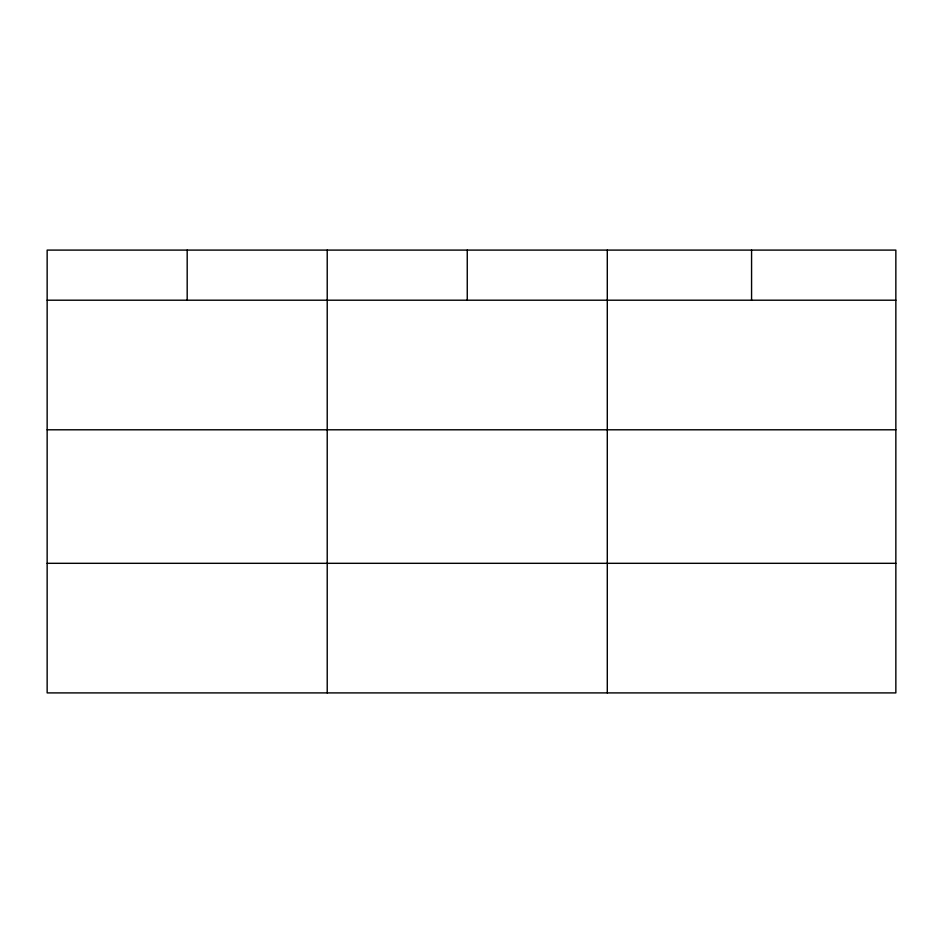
<?xml version="1.0" encoding="UTF-8"?>
<svg xmlns="http://www.w3.org/2000/svg" width="943" height="943" viewBox="0 0 943 943"><rect width="100%" height="100%" fill="white"/><g stroke="black" fill="none" stroke-linecap="round" stroke-linejoin="round"><path stroke-width="1.41" d="M895.85 429.796L895.85 250.095L47.15 250.095L47.15 692.905L895.85 692.905L895.85 429.796L47.15 429.796M47.15 300.204L895.85 300.204M47.15 563.313L895.85 563.313M751.571 250.095L751.571 300.204M607.292 250.095L607.292 692.905M467.256 250.095L467.256 300.204M327.221 250.095L327.221 692.905M187.186 250.095L187.186 300.204"/></g></svg>
